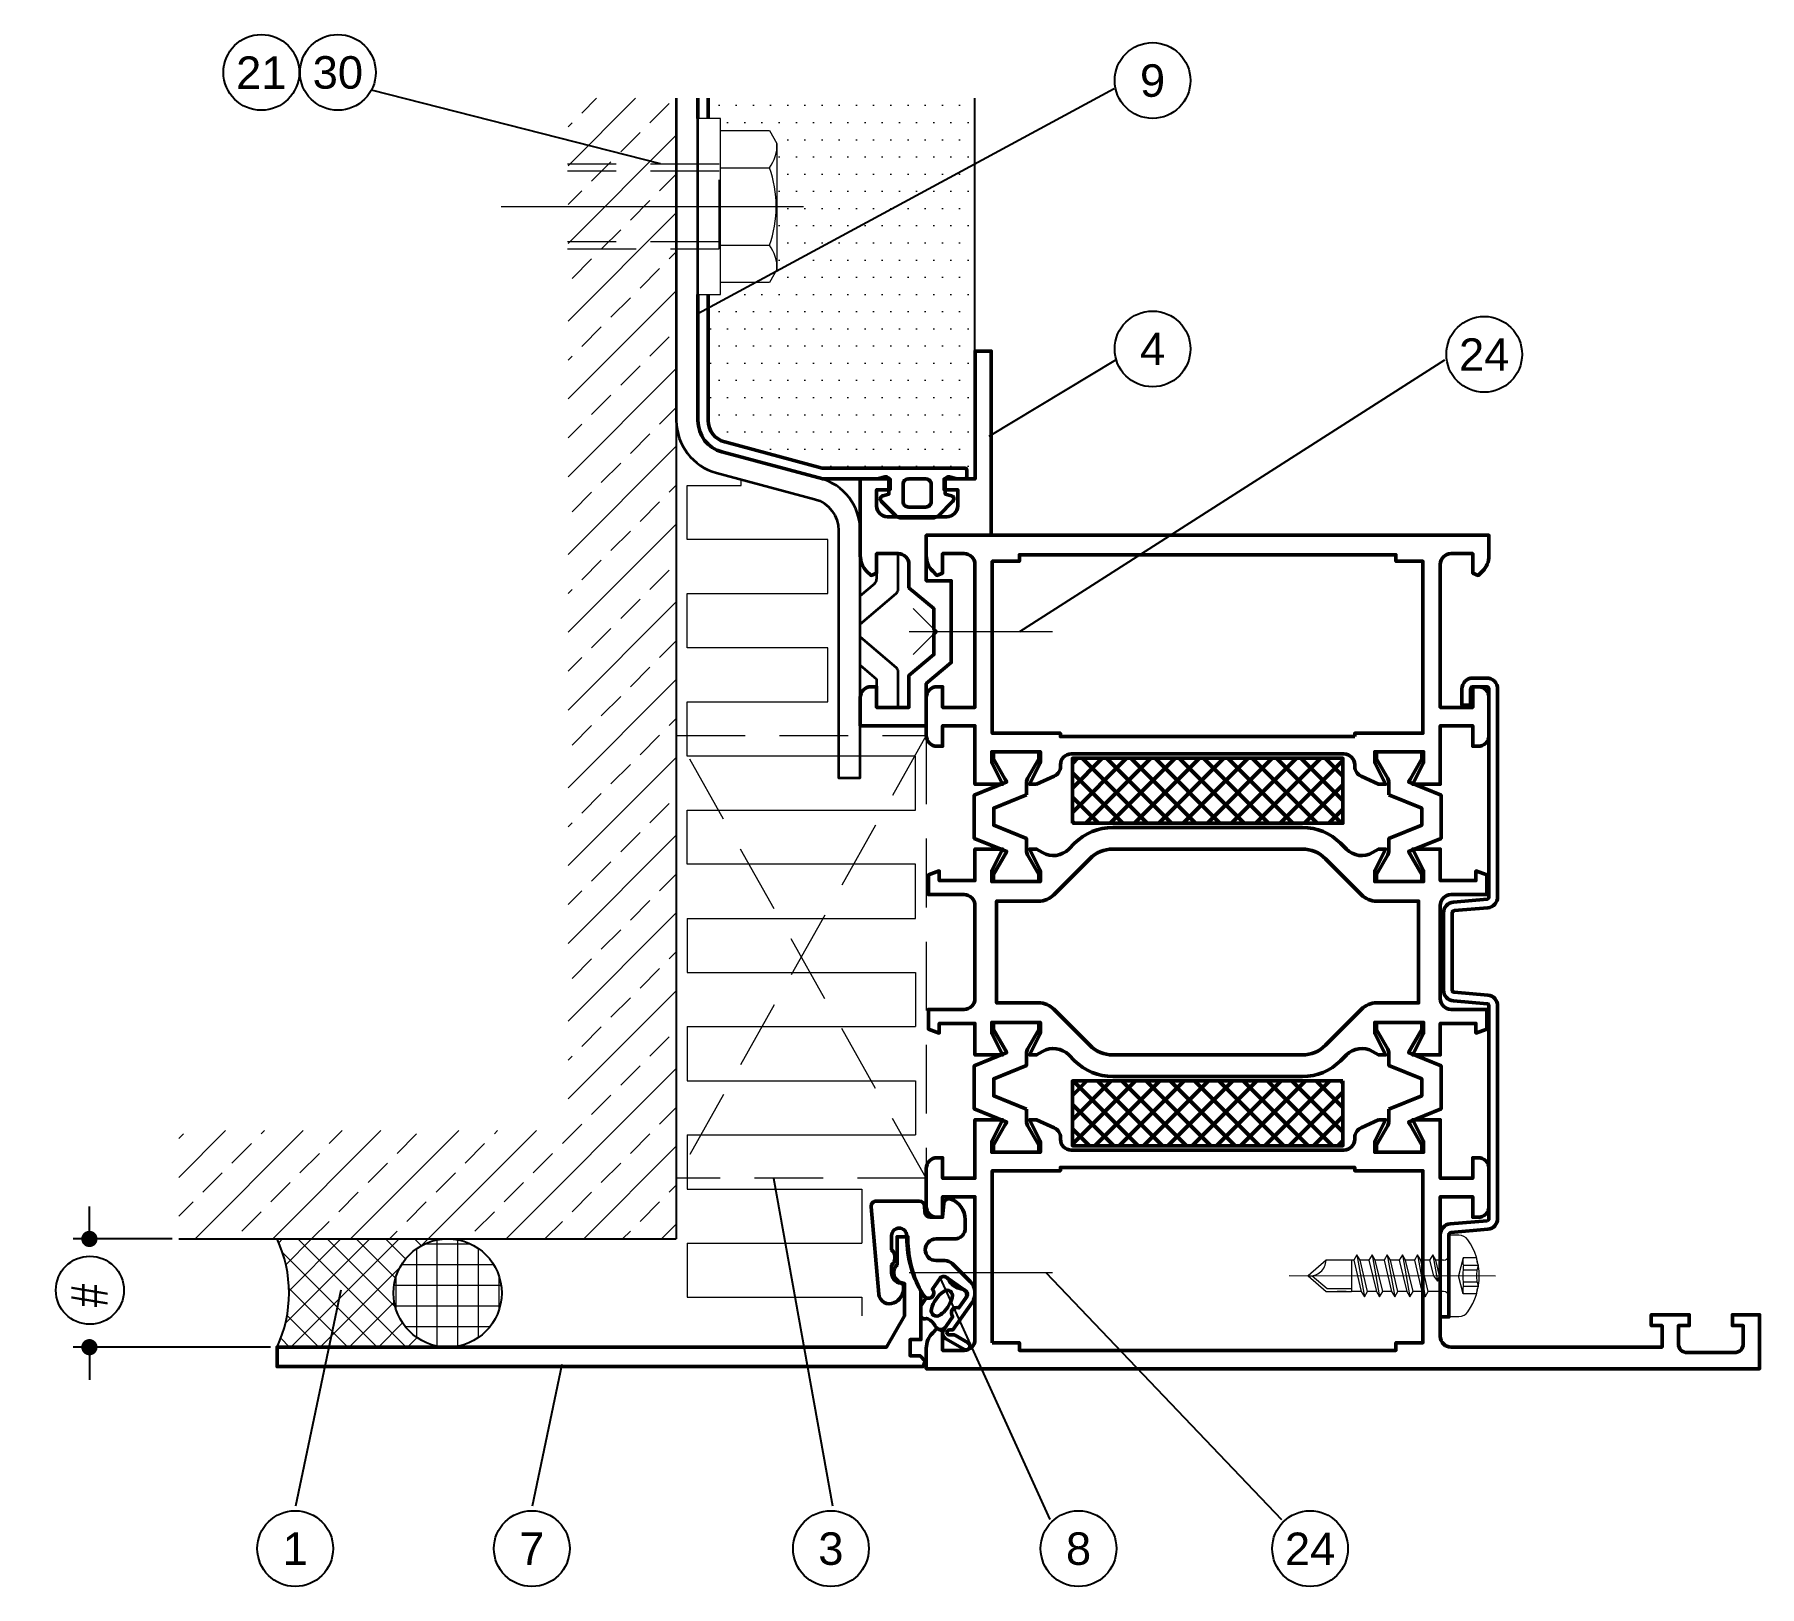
# Model space of a CAD drawing. Header units: millimetres. Extents: x 30 to 190, y 68 to 211.
import ezdxf
from ezdxf.enums import TextEntityAlignment as Align

# ---------------------------------------------------------------- set-up
doc = ezdxf.new("R2010")
doc.units = ezdxf.units.MM
doc.linetypes.add('CENTER', pattern=[50.8, 31.75, -6.35, 6.35, -6.35])
doc.linetypes.add('HIDDEN', pattern=[9.525, 6.35, -3.175])
for name, color, linetype, lineweight in [('AM_5', 3, 'Continuous', 25), ('AM_C', 50, 'Continuous', 50), ('AM_S', 80, 'Continuous', 50), ('Cent3', 70, 'CENTER', 18), ('CHide3', 70, 'HIDDEN', 18), ('CHide4', 10, 'HIDDEN', 13), ('Cont1', 7, 'Continuous', 35), ('Cont2', 2, 'Continuous', 25), ('Cont3', 70, 'Continuous', 18)]:
    doc.layers.add(name, color=color, linetype=linetype, lineweight=lineweight)
doc.styles.add('BEMSTIL', font='8SIMPLEX.SHX', dxfattribs={"width": 0.85})
doc.styles.get("Standard").update_dxf_attribs({"font": 'ISOCP.SHX'})
doc.styles.add('SWISS', font='swiss.ttf')
doc.dimstyles.new('Dok-1zu2-PUNKT$0', dxfattribs={"dimscale": 0.5, "dimtxt": 3.4, "dimasz": 1.5, "dimexe": 1.5, "dimexo": 0.6, "dimgap": 1.5, "dimtad": 0, "dimlfac": 2, "dimdsep": 46, "dimtxsty": 'BEMSTIL', "dimblk": 'PUNKT', "dimblk1": 'PUNKT', "dimblk2": 'PUNKT', "dimcen": 0, "dimclrd": 3, "dimclre": 3, "dimclrt": 3, "dimadec": 0, "dimazin": 0, "dimtfac": 0.7, "dimtofl": 0, "dimtmove": 0, "dimatfit": 3, "dimfxl": 0, "dimtolj": 1, "dimarcsym": 0})

# ---------------------------------------------------------------- blocks, each defined once
blk = doc.blocks.new('PUNKT')
at = {"color": 0, "linetype": 'Continuous'}
blk.add_line((-0.5, 0), (-1, 0), dxfattribs=at)
at = {"color": 0, "linetype": 'Continuous', "const_width": 0.5}
blk.add_lwpolyline([(-0.25, 0, 1), (0.25, 0, 1)], format="xyb", close=True, dxfattribs=at)
blk = doc.blocks.new('*D6')
at = {"layer": 'AM_5', "color": 3, "lineweight": -2, "transparency": 16777216}
for p, q in [((35.3, 101.31), (35.3, 102.81)), ((35.3, 101.31), (35.3, 102.81)), ((35.3, 101.31), (35.3, 102.81)), ((42.96, 99.81), (33.8, 99.81)), ((42.96, 99.81), (33.8, 99.81)), ((42.96, 99.81), (33.8, 99.81)), ((52.04, 89.81), (33.8, 89.81)), ((52.04, 89.81), (33.8, 89.81)), ((52.04, 89.81), (33.8, 89.81)), ((35.3, 88.31), (35.3, 86.81)), ((35.3, 88.31), (35.3, 86.81)), ((35.3, 88.31), (35.3, 86.81))]:
    blk.add_line(p, q, dxfattribs=at)
at = {"layer": 'AM_5', "color": 3, "lineweight": -2, "transparency": 16777216, "xscale": 1.5, "yscale": 1.5, "zscale": 1.5}
for p, rotation in [((35.3, 99.81), 270), ((35.3, 99.81), 270), ((35.3, 99.81), 270), ((35.3, 89.81), 90), ((35.3, 89.81), 90), ((35.3, 89.81), 90)]:
    blk.add_blockref('PUNKT', p, dxfattribs=dict(at, rotation=rotation))
at = {"layer": 'AM_5', "color": 3, "transparency": 16777216, "insert": (35.3, 94.05), "char_height": 3.4, "attachment_point": 5, "rotation": 90, "style": 'BEMSTIL'}
blk.add_mtext('\\A1; #', dxfattribs=at)
blk.add_mtext('\\A1; #', dxfattribs=at)
blk.add_mtext('\\A1; #', dxfattribs=at)
blk = doc.blocks.new('WS4070448')
at = {"linetype": 'CENTER'}
blk.add_line((8.05, -14.4), (8.07, 4.66), dxfattribs=at)
for p, q in [((6.62, -8.64), (6.62, -11)), ((6.62, -8.64), (9.52, -8.64)), ((9.52, -11), (9.52, -8.64)), ((6.62, -11), (8.07, -12.64)), ((8.07, -12.64), (9.52, -11))]:
    blk.add_line(p, q)
blk.add_lwpolyline([(11.39, 2.11, 0.314856), (4.74, 2.11, 0.244912), (4.32, 1.29), (4.32, 0.36), (11.82, 0.36), (11.82, 1.29, 0.244912), (11.39, 2.11, 0.138291)], format="xyb")
for points in [[(6.12, -1.14), (6.62, -1.43), (8.07, -1.08), (8.57, -0.71), (8.07, -0.51), (6.62, -0.85)], [(6.12, -2.54), (6.62, -2.83), (9.52, -2.14), (10.02, -1.85), (9.52, -1.56), (6.62, -2.25)], [(6.12, -3.94), (6.62, -4.23), (9.52, -3.54), (10.02, -3.25), (9.52, -2.96), (6.62, -3.65)], [(6.12, -5.34), (6.62, -5.63), (9.52, -4.94), (10.02, -4.65), (9.52, -4.36), (6.62, -5.05)], [(6.12, -6.74), (6.62, -7.03), (9.52, -6.34), (10.02, -6.05), (9.52, -5.76), (6.62, -6.45)], [(6.12, -8.14), (6.62, -8.43), (9.52, -7.74), (10.02, -7.45), (9.52, -7.16), (6.62, -7.85)]]:
    blk.add_lwpolyline(points, close=True)
for points in [[(6.12, -1.14), (8.57, -0.71)], [(6.62, -0.14), (6.62, -0.85)], [(6.62, -1.43), (6.62, -1.85)], [(6.62, -1.43), (6.62, -2.25)], [(6.62, -1.43), (6.62, -2.25)], [(9.52, -0.14), (9.52, -1.56)], [(6.12, -2.54), (10.02, -1.85)], [(6.62, -2.83), (6.62, -3.65)], [(9.52, -2.14), (9.52, -2.96)], [(6.12, -3.94), (10.02, -3.25)], [(6.12, -5.34), (10.02, -4.65)], [(6.62, -4.23), (6.62, -5.05)], [(9.52, -3.54), (9.52, -4.36)], [(6.12, -6.74), (10.02, -6.05)], [(6.62, -5.63), (6.62, -6.45)], [(9.52, -4.94), (9.52, -5.76)], [(9.52, -6.34), (9.52, -7.16)], [(6.12, -8.14), (10.02, -7.45)], [(6.62, -7.03), (6.62, -7.85)], [(9.52, -7.74), (9.52, -8.64)], [(6.62, -8.43), (6.62, -8.64)], [(9.27, -8.64), (9.27, -10.89), (8.1, -12.28)], [(9.52, -9.14), (9.52, -9.96)], [(6.62, -9.83), (6.62, -10.65)]]:
    blk.add_lwpolyline(points)
for centre, radius, start, end in [((6.12, -0.14), 0.5, 0, 90), ((10.02, -0.14), 0.5, 90, 180), ((6.61, -12.47), 1.47, 353.4244, 89.6688)]:
    blk.add_arc(centre, radius, start, end)
at = {"layer": 'CHide4'}
for p, q in [((7.1, 1.69), (7.1, 3.08)), ((7.51, 1.69), (7.51, 2.97)), ((8.63, 1.69), (8.63, 2.97)), ((9.04, 1.69), (9.04, 3.08))]:
    blk.add_line(p, q, dxfattribs=at)
for points in [[(6.42, 2.92), (6.42, 1.69)], [(6.42, 1.69), (8.07, 1.25)], [(9.72, 1.69), (8.07, 1.25)], [(9.72, 2.92), (9.72, 1.69)]]:
    blk.add_lwpolyline(points, dxfattribs=at)
for centre, radius, start, end in [((6.48, 4.2), 1.28, 267.2848, 298.8872), ((6.76, 2.85), 1.21, 253.6643, 286.3357), ((8.07, 5.85), 2.94, 250.6988, 289.3012), ((8.07, 11.78), 10.13, 264.4948, 275.5052), ((9.66, 4.2), 1.28, 241.1128, 272.7152), ((9.38, 2.85), 1.21, 253.6643, 286.3357)]:
    blk.add_arc(centre, radius, start, end, dxfattribs=at)
blk = doc.blocks.new('Dichtungsbahn')
at = {"layer": 'AM_C'}
blk.add_lwpolyline([(-20.25, 36.89), (-20.25, 38.76)], dxfattribs=at)
for points in [[(-19.3, 38.76), (-19.3, 36.89, 0.339454)], [(-19.3, 20.64), (-19.3, 8.99, 0.339454), (-17.78, 7.01), (-8.78, 4.6), (4.4, 4.6, -0.414214), (4.6, 4.4), (4.6, 3.8, -0.414213), (4.4, 3.6), (3.69, 3.6), (2.98, 3.79, 0.493145), (2.6, 3.5), (2.6, 2.2), (3.18, 2.05, -0.57735), (3.31, 1.54), (2, 0.23, -0.198912), (1.44, 0), (-1.44, 0, -0.198912), (-2, 0.23), (-3.31, 1.54, -0.57735), (-3.18, 2.05), (-2.6, 2.2), (-2.6, 3.5, 0.493145), (-2.98, 3.79), (-3.69, 3.6), (-8.72, 3.6), (-18.03, 6.09, -0.339454), (-20.25, 8.99), (-20.25, 20.64)], [(-1.3, 1.5), (-1.3, 3.1, -0.414214), (-0.8, 3.6), (0.8, 3.6, -0.414214), (1.3, 3.1), (1.3, 1.5, -0.414214), (0.8, 1), (-0.8, 1, -0.414214), (-1.3, 1.5)]]:
    blk.add_lwpolyline(points, format="xyb", dxfattribs=at)
blk = doc.blocks.new('Maueranker')
for p, q in [((0, 0), (0, -2.37)), ((2, 0), (0, 0)), ((2, -3.29), (2, 0)), ((-1.5, -3.89), (-0.17, -2.75)), ((-1.5, -6.52), (1.83, -3.67)), ((-1.5, -7.68), (1.83, -10.53)), ((-1.5, -10.31), (0, -11.6)), ((2, -13.6), (2, -10.91)), ((0, -11.6), (0, -14.2)), ((0, -14.2), (2, -14.2)), ((2, -14.2), (2, -13.6))]:
    blk.add_line(p, q)
for points in [[(-18.5, 42.06), (-18.5, 12.29, 0.339454), (-14.79, 7.46), (-5.72, 5.03, -0.339454), (-3.5, 2.13), (-3.5, -15.7)], [(-1.5, -15.7), (-1.5, 2.13, 0.339454), (-5.21, 6.96), (-14.28, 9.39, -0.339454), (-16.5, 12.29), (-16.5, 42.06)], [(-3.5, -15.7), (-3.5, -20.7), (-1.5, -20.7), (-1.5, -15.7, 0.339454)]]:
    blk.add_lwpolyline(points, format="xyb")
for centre, start, end in [((-0.5, -2.37), 310.6013, 0), ((1.5, -3.29), 310.6013, 0), ((1.5, -10.91), 0, 49.3987)]:
    blk.add_arc(centre, 0.5, start, end)
blk = doc.blocks.new('WI4080202')
blk.add_lwpolyline([(-48.32, -0.18), (-48.61, -3.59, -0.388879), (-49.61, -4.5), (-57.2, -4.5), (-57.2, -3.7), (-49.61, -3.7, 0.388879), (-49.41, -3.52), (-49.11, -0.11, -0.388879), (-48.12, 0.8), (-28.48, 0.8, -0.388879), (-27.49, -0.11), (-27.22, -3.22, 0.388879), (-27.02, -3.4), (-19.88, -3.4, 0.388879), (-19.68, -3.22), (-19.41, -0.11, -0.388879), (-18.42, 0.8), (0.8, 0.8, -0.414214), (1.8, -0.2), (1.8, -1.5, -0.414214), (0.8, -2.5), (-0.7, -2.5), (-0.7, -1.7), (0.8, -1.7, 0.414214), (1, -1.5), (1, -0.2, 0.414214), (0.8, 0), (-18.42, 0, 0.388879), (-18.62, -0.18), (-18.89, -3.29, -0.388879), (-19.88, -4.2), (-27.02, -4.2, -0.388879), (-28.01, -3.29), (-28.28, -0.18, 0.388879), (-28.48, 0), (-48.12, 0, 0.388879), (-48.32, -0.18)], format="xyb", close=True)
blk = doc.blocks.new('WI1021361')
for points in [[(23, 41.8), (22.27, 40.19, -0.294108), (21.36, 39.6), (21.2, 39.6, 0.414214), (20.2, 38.6), (20.2, 13.4, 0.414214), (21.2, 12.4), (21.36, 12.4, -0.294108), (22.27, 11.81), (23, 10.2), (23, 9.55), (21, 10.55), (20, 10.55), (20, 6.05), (21, 6.05), (23, 7.05), (23, 4.5), (17.6, 4.5), (17.6, 1.5), (19.5, 1.5), (19.5, 1, -0.414214), (18.5, 0), (15, 0, -0.414214), (14, 1), (14, 1.5), (15.9, 1.5), (15.9, 4.5), (2.7, 4.5, 0.414214), (1.7, 3.5), (1.7, 1.5), (3.5, 1.5), (3.71, 0.99), (3.31, 0.59, -0.198912), (1.9, 0), (0, 0), (0, 77), (5, 77), (5, 74.5), (4, 74.5), (4, 75.5), (2.3, 75.5, 0.414214), (1.5, 74.7), (1.5, 70.3, 0.414214), (2.3, 69.5), (4, 69.5), (4, 70.5), (5, 70.5), (5, 67), (4, 67), (4, 68), (2, 68), (2, 48.5, 0.414214), (3, 47.5), (15.9, 47.5), (15.9, 50.5), (14, 50.5), (14, 51, -0.414214), (15, 52), (18.5, 52, -0.414214), (19.5, 51), (19.5, 50.5), (17.6, 50.5), (17.6, 47.5), (23, 47.5), (23, 44.95), (21, 45.95), (20, 45.95), (20, 41.45), (21, 41.45), (23, 42.45), (23, 41.8)], [(54, 10.2), (54.73, 11.81, -0.294108), (55.64, 12.4), (55.8, 12.4, 0.414214), (56.8, 13.4), (56.8, 38.6, 0.414214), (55.8, 39.6), (55.64, 39.6, -0.294108), (54.73, 40.19), (54, 41.8), (54, 42.45), (56, 41.45), (57, 41.45), (57, 45.95), (56, 45.95), (54, 44.95), (54, 47.5), (59.4, 47.5), (59.4, 50.5), (57.5, 50.5), (57.5, 51, -0.414214), (58.5, 52), (62, 52, -0.414214), (63, 51), (63, 50.5), (61.1, 50.5), (61.1, 47.5), (74.3, 47.5, 0.414214), (75.3, 48.5), (75.3, 50.5), (73.5, 50.5), (73.29, 51.01), (73.69, 51.41, -0.198912), (75.1, 52), (77, 52), (77, 0), (75.1, 0, -0.198912), (73.69, 0.59), (73.29, 0.99), (73.5, 1.5), (75.3, 1.5), (75.3, 3.5, 0.414214), (74.3, 4.5), (61.1, 4.5), (61.1, 1.5), (63, 1.5), (63, 1, -0.414214), (62, 0), (58.5, 0, -0.414214), (57.5, 1), (57.5, 1.5), (59.4, 1.5), (59.4, 4.5), (54, 4.5), (54, 7.05), (56, 6.05), (57, 6.05), (57, 10.55), (56, 10.55), (54, 9.55), (54, 10.2)], [(23.99, 42.75), (22.87, 42.75, 0.131652), (22.47, 42.64), (20.66, 41.6), (20, 41.6), (20, 45.8), (20.66, 45.8), (22, 45.03), (22.49, 44.74), (22.79, 44.57), (24, 47.58), (28, 47.58), (29.21, 44.57), (31.34, 45.8), (32, 45.8), (32, 41.6), (31.34, 41.6), (29.53, 42.64, 0.131652), (29.13, 42.75), (28.01, 42.75), (26.79, 45.78), (25.21, 45.78)], [(53.01, 42.75), (54.13, 42.75, -0.131652), (54.53, 42.64), (56.34, 41.6), (57, 41.6), (57, 45.8), (56.34, 45.8), (55, 45.03), (54.51, 44.74), (54.21, 44.57), (53, 47.58), (49, 47.58), (47.79, 44.57), (45.66, 45.8), (45, 45.8), (45, 41.6), (45.66, 41.6), (47.47, 42.64, -0.131652), (47.87, 42.75), (48.99, 42.75), (50.21, 45.78), (51.79, 45.78)], [(48, 34.76, 0.198912), (47.12, 36.88), (43.79, 40.21, -0.198912), (43.2, 41.63), (43.2, 45.5), (33.8, 45.5), (33.8, 41.63, -0.198912), (33.21, 40.21), (29.88, 36.88, 0.198912), (29, 34.76), (29, 17.24, 0.198912), (29.88, 15.12), (33.21, 11.79, -0.198912), (33.8, 10.37), (33.8, 6.5), (43.2, 6.5), (43.2, 10.37, -0.198912), (43.79, 11.79), (47.12, 15.12, 0.198912), (48, 17.24)], [(23.99, 9.25), (22.87, 9.25, -0.131652), (22.47, 9.36), (20.66, 10.4), (20, 10.4), (20, 6.2), (20.66, 6.2), (22, 6.97), (22.49, 7.26), (22.79, 7.43), (24, 4.43), (28, 4.43), (29.21, 7.43), (31.34, 6.2), (32, 6.2), (32, 10.4), (31.34, 10.4), (29.53, 9.36, -0.131652), (29.13, 9.25), (28.01, 9.25), (26.79, 6.23), (25.21, 6.23)], [(53.01, 9.25), (54.13, 9.25, 0.131652), (54.53, 9.36), (56.34, 10.4), (57, 10.4), (57, 6.2), (56.34, 6.2), (55, 6.97), (54.51, 7.26), (54.21, 7.43), (53, 4.43), (49, 4.43), (47.79, 7.43), (45.66, 6.2), (45, 6.2), (45, 10.4), (45.66, 10.4), (47.47, 9.36, 0.131652), (47.87, 9.25), (48.99, 9.25), (50.21, 6.23), (51.79, 6.23)]]:
    blk.add_lwpolyline(points, format="xyb", close=True)
blk.add_lwpolyline([(29, 10.2), (29.32, 10.75, 0.339454), (29, 13.17), (28.46, 13.71, -0.198912), (27, 17.24), (27, 34.76, -0.198912), (28.46, 38.29), (29, 38.83, 0.339454), (29.32, 41.25), (29, 41.8), (29, 42.45), (31, 41.45), (32, 41.45), (32, 45.95), (31, 45.95), (29, 44.95), (29, 47.5), (31.9, 47.5), (31.9, 50.8), (31.01, 50.8), (31.38, 51.8), (33.2, 51.8), (33.2, 48.5, 0.414214), (34.2, 47.5), (42.8, 47.5, 0.414214), (43.8, 48.5), (43.8, 51.8), (45.62, 51.8), (45.99, 50.8), (45.1, 50.8), (45.1, 47.5), (48, 47.5), (48, 44.95), (46, 45.95), (45, 45.95), (45, 41.45), (46, 41.45), (48, 42.45), (48, 41.8), (47.68, 41.25, 0.339454), (48, 38.83), (48.54, 38.29, -0.198912), (50, 34.76), (50, 17.24, -0.198912), (48.54, 13.71), (48, 13.17, 0.339454), (47.68, 10.75), (48, 10.2), (48, 9.55), (46, 10.55), (45, 10.55), (45, 6.05), (46, 6.05), (48, 7.05), (48, 4.5), (45.1, 4.5), (45.1, 1.2), (45.99, 1.2), (45.62, 0.2), (43.8, 0.2), (43.8, 3.5, 0.414214), (42.8, 4.5), (34.2, 4.5, 0.414214), (33.2, 3.5), (33.2, 0.2), (31.38, 0.2), (31.01, 1.2), (31.9, 1.2), (31.9, 4.5), (29, 4.5), (29, 7.05), (31, 6.05), (32, 6.05), (32, 10.55), (31, 10.55), (29, 9.55), (29, 10.2), (29.32, 10.75)], format="xyb")
for points in [[(2.4, 6.1), (18.3, 6.1), (18.3, 12.4), (18.6, 12.4), (18.6, 39.6), (18.3, 39.6), (18.3, 45.9), (2.4, 45.9), (2.4, 43.4), (1.7, 43.4), (1.7, 8.6), (2.4, 8.6), (2.4, 6.1)], [(58.4, 39.6), (58.7, 39.6), (58.7, 45.9), (74.6, 45.9), (74.6, 43.4), (75.2, 43.4), (75.2, 8.6), (74.6, 8.6), (74.6, 6.1), (58.7, 6.1), (58.7, 12.4), (58.4, 12.4), (58.4, 39.6)]]:
    blk.add_lwpolyline(points, close=True)
blk = doc.blocks.new('WI3091036')
blk.add_lwpolyline([(7.2, -0.5), (2.7, -0.5), (2.7, -1.5), (1.2, -1.5), (1.2, -0.58), (0.71, -0.09), (0.2, -0.3), (0.2, -60), (2, -60), (2, -3.67), (4.9, -2), (7.87, -2), (7.93, -2.23, 0.590401), (9.61, -2.7), (12.2, -2.7), (12.2, -1.7), (11.95, -1.7, -0.124369), (7.2, -0.5)], format="xyb", close=True)
blk = doc.blocks.new('WI3091057')
blk.add_lwpolyline([(10.07, 6.58), (10.07, -0.52, 0.198912), (10.65, -1.93), (11.06, -2.33), (11.57, -2.12), (11.57, -0.32), (13.57, -0.32, -0.414214), (14.57, -1.32), (14.57, -3.47), (16.87, -5.4), (16.87, -7.32), (17.07, -7.52), (16.87, -7.72), (16.87, -9.64), (14.57, -11.57), (14.57, -14.52), (11.57, -14.52), (11.57, -12.62), (11.07, -12.62, 0.414214), (10.07, -13.62), (10.07, -16.22), (16.17, -16.22), (16.17, -12.32), (18.47, -10.39), (18.47, -2.82), (16.17, -2.82), (16.17, 1.38), (22.17, 1.38), (22.17, 18.38), (20.67, 18.38), (20.67, 6.58), (17.82, 6.58), (17.82, 5.58), (19.07, 5.58), (19.07, 4.08, -0.414214), (18.07, 3.08), (12.57, 3.08, -0.414214), (11.57, 4.08), (11.57, 5.58), (12.82, 5.58), (12.82, 6.58), (10.07, 6.58)], format="xyb", close=True)
blk = doc.blocks.new('WI4090072')
h = blk.add_hatch()
h.set_pattern_fill('ANSI37', color=256, scale=0.5, style=0)
h.set_pattern_definition([(45, (0, 0.4), (-1.12253, 1.12253), []), (135, (0, 0.4), (-1.12253, -1.12253), [])])
h.paths.add_polyline_path([(12.5, 6.4), (-12.5, 6.4), (-12.5, 0.4), (12.5, 0.4)])
blk.add_lwpolyline([(12.5, 6.4), (12.5, 0.4), (-12.5, 0.4), (-12.5, 6.4), (12.5, 6.4)], close=True)
blk = doc.blocks.new('WI4030035')
for points in [[(6.91, -4.39, -0.513962), (6.09, -2.99, -0.297135), (7.46, -2.1), (7.6, -2.1, -0.369664), (7.9, -2.35, 0.369664), (8.88, -3.2), (9.57, -3.2, -0.420084), (11, -3.2), (12.3, -3.2, 0.999832), (12.3, -1.8), (12.13, -1.8, -0.143376), (6.74, -0.22, -1.099023), (7.35, 0.56), (8.36, 1.27, 0.4141), (8.46, 1.83), (7.2, 3.63, 0.414214), (6.64, 3.73), (5.62, 3.01, -0.816497), (4.82, 2.45), (3.63, 1.62, -0.440181), (2.77, 1.81), (1.79, 3.52, -1), (2.39, 3.87), (3.13, 2.6), (3.13, 2.14, 1), (3.6, 2.14), (3.6, 2.45), (6.13, 4.23, -0.36397), (8.06, 4.06), (9.71, 2.41, -0.198912), (10, 1.7), (10, 0.9, 1), (12, 0.9), (12, 2.6, -0.414214), (13, 3.6), (13.79, 3.6, -0.316494), (15.67, 2.28, -0.491795), (15.24, 1.61), (14, 1.5), (14, 0.37, 0.39896), (14.47, -0.12), (15.03, -0.15, -0.39896), (15.5, -0.65), (15.5, -4.6, -0.440011), (14.96, -5.1), (6.91, -4.39)], [(8.2, 2.08, -0.562627), (8.36, 1.27), (7.35, 0.56, 0.815795), (6.55, 0), (5.83, -0.5), (4.91, -0.5, -0.521447), (4.63, -0.1, 0.204111), (4.62, 0.14, 0.161479), (3.96, 0.81, -0.542433), (3.84, 1.77), (4.82, 2.45, 0.816497), (5.62, 3.01), (6.54, 3.66, -0.542433), (7.4, 3.22, 0.246345), (8.2, 2.08)], [(5.24, 1.61, 0.058524), (4.97, 1.26, 0.73913), (5.52, 0.47, 0.172575), (7.15, 1.62, 0.73913), (6.6, 2.4, 0.115458), (5.24, 1.61)]]:
    blk.add_lwpolyline(points, format="xyb", close=True)
at = {"width": 0.8}
blk.add_text('STILPRF1', height=0.01, dxfattribs=at).set_placement((0, 0))

msp = doc.modelspace()

# ---------------------------------------------------------------- hatches: boundary and pattern name
at = {"layer": 'Cont3'}
h = msp.add_hatch(dxfattribs=at)
h.set_pattern_fill('ANSI33', color=256, scale=0.8, style=0)
h.set_pattern_definition([(45, (-185.914, -131.1623), (-3.5921, 3.5921), []), (45, (-182.322, -131.1623), (-3.5921, 3.5921), [2.54, -1.27])])
h.paths.add_polyline_path([(89.539, 205.178), (79.539, 205.178), (79.539, 109.814), (43.557, 109.814), (43.557, 99.814), (89.539, 99.814)])
h = msp.add_hatch(dxfattribs=at)
h.set_pattern_fill('DOTS', color=256, style=0)
h.set_pattern_definition([(0, (-185.9142, -100.2792), (0.79375, 1.5875), [0, -1.5875])])
edge = h.paths.add_edge_path()
edge.add_line((117.139, 205.178), (92.489, 205.178))
edge.add_line((92.489, 205.178), (92.489, 203.303))
edge.add_line((92.489, 203.303), (93.619, 203.303))
edge.add_line((93.619, 203.303), (93.619, 202.198))
edge.add_line((93.619, 202.198), (98.141, 202.198))
edge.add_line((98.141, 202.198), (98.839, 200.989))
edge.add_arc((95.418, 200.83), 3.424, -2.66311, 2.66311, ccw=False)
edge.add_line((98.839, 200.671), (98.839, 189.685))
edge.add_arc((95.418, 189.526), 3.424, -2.66311, 2.66311, ccw=False)
edge.add_line((98.839, 189.367), (98.73, 189.178))
edge.add_line((98.73, 189.178), (117.139, 199.12))
edge.add_line((117.139, 199.12), (117.139, 205.178))
edge = h.paths.add_edge_path()
edge.add_line((117.139, 199.12), (98.73, 189.178))
edge.add_line((98.73, 189.178), (98.141, 188.158))
edge.add_line((98.141, 188.158), (96.841, 188.158))
edge.add_line((96.841, 188.158), (92.489, 185.807))
edge.add_line((92.489, 185.807), (92.489, 175.406))
edge.add_arc((94.539, 175.406), 2.05, 180, 183.00595)
edge.add_line((92.491, 175.298), (92.682, 174.537))
edge.add_arc((94.539, 175.406), 2.05, 205.06654, 206.00935)
edge.add_line((92.696, 174.507), (93.16, 173.889))
edge.add_arc((94.539, 175.406), 2.05, 227.73044, 240.55544)
edge.add_line((93.531, 173.621), (94.008, 173.426))
edge.add_line((94.008, 173.426), (103.086, 171.014))
edge.add_line((103.086, 171.014), (116.189, 171.014))
edge.add_arc((116.189, 170.814), 0.2, -0.00004, 90.00004, ccw=False)
edge.add_line((116.389, 170.814), (116.389, 170.278))
edge.add_line((116.389, 170.278), (116.486, 170.014))
edge.add_line((116.486, 170.014), (117.138, 170.014))
edge.add_line((117.138, 170.014), (117.139, 181.614))
edge.add_line((117.139, 181.614), (117.139, 181.814))
edge.add_line((117.139, 181.814), (117.139, 199.12))
h = msp.add_hatch(dxfattribs=at)
h.set_pattern_fill('ANSI37', color=256, scale=0.6, style=0)
h.set_pattern_definition([(45, (-185.9142, -131.1623), (-1.347038, 1.347038), []), (135, (-185.9142, -131.1623), (-1.347038, -1.347038), [])])
h.paths.add_polyline_path([(63.402, 94.814, -0.4142136), (68.402, 99.814), (52.638, 99.814, -0.2217832), (52.638, 89.814), (68.402, 89.814, -0.4142136)])
h = msp.add_hatch(dxfattribs=at)
h.set_pattern_fill('ANSI37', color=256, scale=0.6, angle=45, style=0)
h.set_pattern_definition([(90, (-185.9142, -131.1623), (-1.905, 3e-16), []), (180, (-185.9142, -131.1623), (-3e-16, -1.905), [])])
edge = h.paths.add_edge_path()
edge.add_arc((68.402, 94.814), 5, 0, 360)

# ---------------------------------------------------------------- linework, layer by layer
at = {"layer": 'AM_5', "color": 3}
for p, q in [((88.086, 199.121), (61.357, 205.928)), ((91.539, 185.294), (130.015, 206.075)), ((118.439, 173.951), (130.164, 181.023)), ((121.286, 155.914), (160.564, 181.023)), ((98.519, 105.414), (103.961, 75.146)), ((113.908, 96.174), (124.049, 73.883)), ((123.686, 96.714), (145.449, 73.883)), ((58.542, 95.068), (54.358, 75.111)), ((78.973, 88.214), (76.226, 75.111))]:
    msp.add_line(p, q, dxfattribs=at)
for centre, radius in [((51.187, 207.563), 3.5), ((58.262, 207.563), 3.5), ((133.548, 206.813), 3.5), ((133.548, 182.021), 3.5), ((164.198, 181.521), 3.5), ((35.343, 95.072), 3.144), ((54.318, 71.207), 3.5), ((76.185, 71.207), 3.5), ((103.824, 71.207), 3.5), ((126.708, 71.207), 3.5), ((148.108, 71.207), 3.5)]:
    msp.add_circle(centre, radius, dxfattribs=at)
at = {"layer": 'Cent3'}
for p, q in [((73.339, 195.178), (101.286, 195.178)), ((113.538, 155.914), (111.417, 158.035)), ((111.052, 155.914), (124.299, 155.914)), ((113.538, 155.914), (111.417, 153.793)), ((111.052, 96.714), (124.299, 96.714))]:
    msp.add_line(p, q, dxfattribs=at)
at = {"layer": 'CHide3'}
for points in [[(93.489, 199.078), (79.486, 199.078)], [(79.486, 191.278), (93.489, 191.278), (93.489, 199.078)], [(93.489, 198.428), (79.486, 198.428)], [(93.489, 191.928), (79.486, 191.928)], [(112.638, 105.414), (89.539, 105.414), (89.539, 146.314), (112.639, 146.314), (112.638, 105.414), (89.539, 146.314), (112.639, 146.314), (89.539, 105.414)]]:
    msp.add_lwpolyline(points, dxfattribs=at)
at = {"layer": 'Cont2'}
for p, q in [((89.539, 205.178), (89.539, 99.814)), ((117.138, 181.814), (117.139, 205.178)), ((43.557, 99.814), (89.539, 99.814))]:
    msp.add_line(p, q, dxfattribs=at)
msp.add_circle((68.402, 94.814), 5, dxfattribs=at)
msp.add_arc((41.92, 94.814), 11.827, 334.99033, 25.00967, dxfattribs=at)
at = {"layer": 'Cont3'}
for p, q in [((90.539, 129.418), (111.638, 129.418)), ((90.539, 129.418), (90.539, 124.418)), ((90.539, 124.418), (111.638, 124.418)), ((111.638, 124.418), (111.638, 119.418)), ((90.539, 119.418), (111.638, 119.418)), ((90.539, 119.418), (90.539, 114.418)), ((90.539, 114.418), (111.638, 114.418)), ((111.638, 114.418), (111.638, 109.418)), ((90.539, 109.418), (90.539, 104.418)), ((90.539, 104.418), (106.669, 104.418)), ((106.669, 104.418), (106.669, 99.418)), ((90.539, 99.418), (106.669, 99.418)), ((90.539, 99.418), (90.539, 94.418)), ((90.539, 94.418), (106.669, 94.418)), ((106.669, 94.418), (106.669, 92.722))]:
    msp.add_line(p, q, dxfattribs=at)
for points in [[(91.539, 187.053), (93.619, 187.053), (93.619, 203.303), (91.539, 203.303)], [(93.619, 202.198), (98.141, 202.198), (98.839, 200.989), (98.839, 189.367), (98.141, 188.158), (93.619, 188.158)]]:
    msp.add_lwpolyline(points, close=True, dxfattribs=at)
for points in [[(93.619, 198.753), (98.141, 198.753)], [(93.619, 191.603), (98.141, 191.603)], [(111.638, 129.418), (111.638, 134.418), (90.539, 134.418), (90.539, 139.418), (111.638, 139.418), (111.638, 144.418), (90.539, 144.418), (90.539, 149.418), (103.539, 149.418), (103.539, 154.418), (90.539, 154.418), (90.539, 159.418), (103.539, 159.418), (103.539, 164.418), (90.539, 164.418), (90.539, 169.418), (95.539, 169.418), (95.539, 169.984)], [(90.539, 109.418), (111.638, 109.418)]]:
    msp.add_lwpolyline(points, dxfattribs=at)
for centre, radius, start, end in [((95.418, 200.83), 3.424, 322.66311, 2.66311), ((88.319, 195.178), 10.453, 340, 20), ((95.418, 189.526), 3.424, 357.33689, 37.33689)]:
    msp.add_arc(centre, radius, start, end, dxfattribs=at)

# ---------------------------------------------------------------- block references
at = {"layer": 'AM_C', "xscale": -1}
for name, p, rotation in [('WI4080202', (164.638, 149.814), 269.9999268884199), ('WI4030035', (112.638, 87.814), 270)]:
    msp.add_blockref(name, p, dxfattribs=dict(at, rotation=rotation))
at = {"layer": 'AM_C', "rotation": 180}
msp.add_blockref('WI4090072', (138.638, 144.614), dxfattribs=at)
at = {"layer": 'AM_C'}
msp.add_blockref('WI4090072', (138.638, 108.014), dxfattribs=at)
at = {"layer": 'AM_S'}
msp.add_blockref('WI3091057', (96.47, 163.434), dxfattribs=at)
at = {"layer": 'AM_S', "xscale": -1, "rotation": 270}
for name in ['WI1021361', 'WI3091036']:
    msp.add_blockref(name, (112.638, 87.814), dxfattribs=at)
at = {"layer": 'Cont1'}
msp.add_blockref('Maueranker', (108.038, 163.114), dxfattribs=at)
at = {"layer": 'Cont3'}
msp.add_blockref('Dichtungsbahn', (111.789, 166.414), dxfattribs=at)
at = {"layer": 'Cont3', "rotation": 270}
msp.add_blockref('WS4070448', (160.577, 104.473), dxfattribs=at)

# ---------------------------------------------------------------- texts
at = {"layer": 'AM_5', "color": 40, "style": 'SWISS'}
for s, p in [('21', (51.187, 207.563)), ('30', (58.262, 207.563)), ('9', (133.548, 206.813)), ('4', (133.548, 182.021)), ('24', (164.198, 181.521)), ('1', (54.318, 71.207)), ('7', (76.185, 71.207)), ('3', (103.824, 71.207)), ('8', (126.708, 71.207)), ('24', (148.108, 71.207))]:
    msp.add_text(s, height=3, dxfattribs=at).set_placement(p, align=Align.MIDDLE)

# ---------------------------------------------------------------- dimensions: what is measured, and where the dimension line sits
at = {"layer": 'AM_5'}
dim = msp.add_linear_dim(base=(35.296, 89.814), p1=(43.557, 99.814), p2=(52.638, 89.814), angle=270, text=' #', dimstyle='Dok-1zu2-PUNKT$0', override={"dimscale": 1, "dimlfac": 1}, dxfattribs=at)
dim.commit()
dim.dimension.update_dxf_attribs({"geometry": '*D6', "text_midpoint": (35.296, 94.052), "dimtype": 160})

doc.saveas('drawing.dxf')
